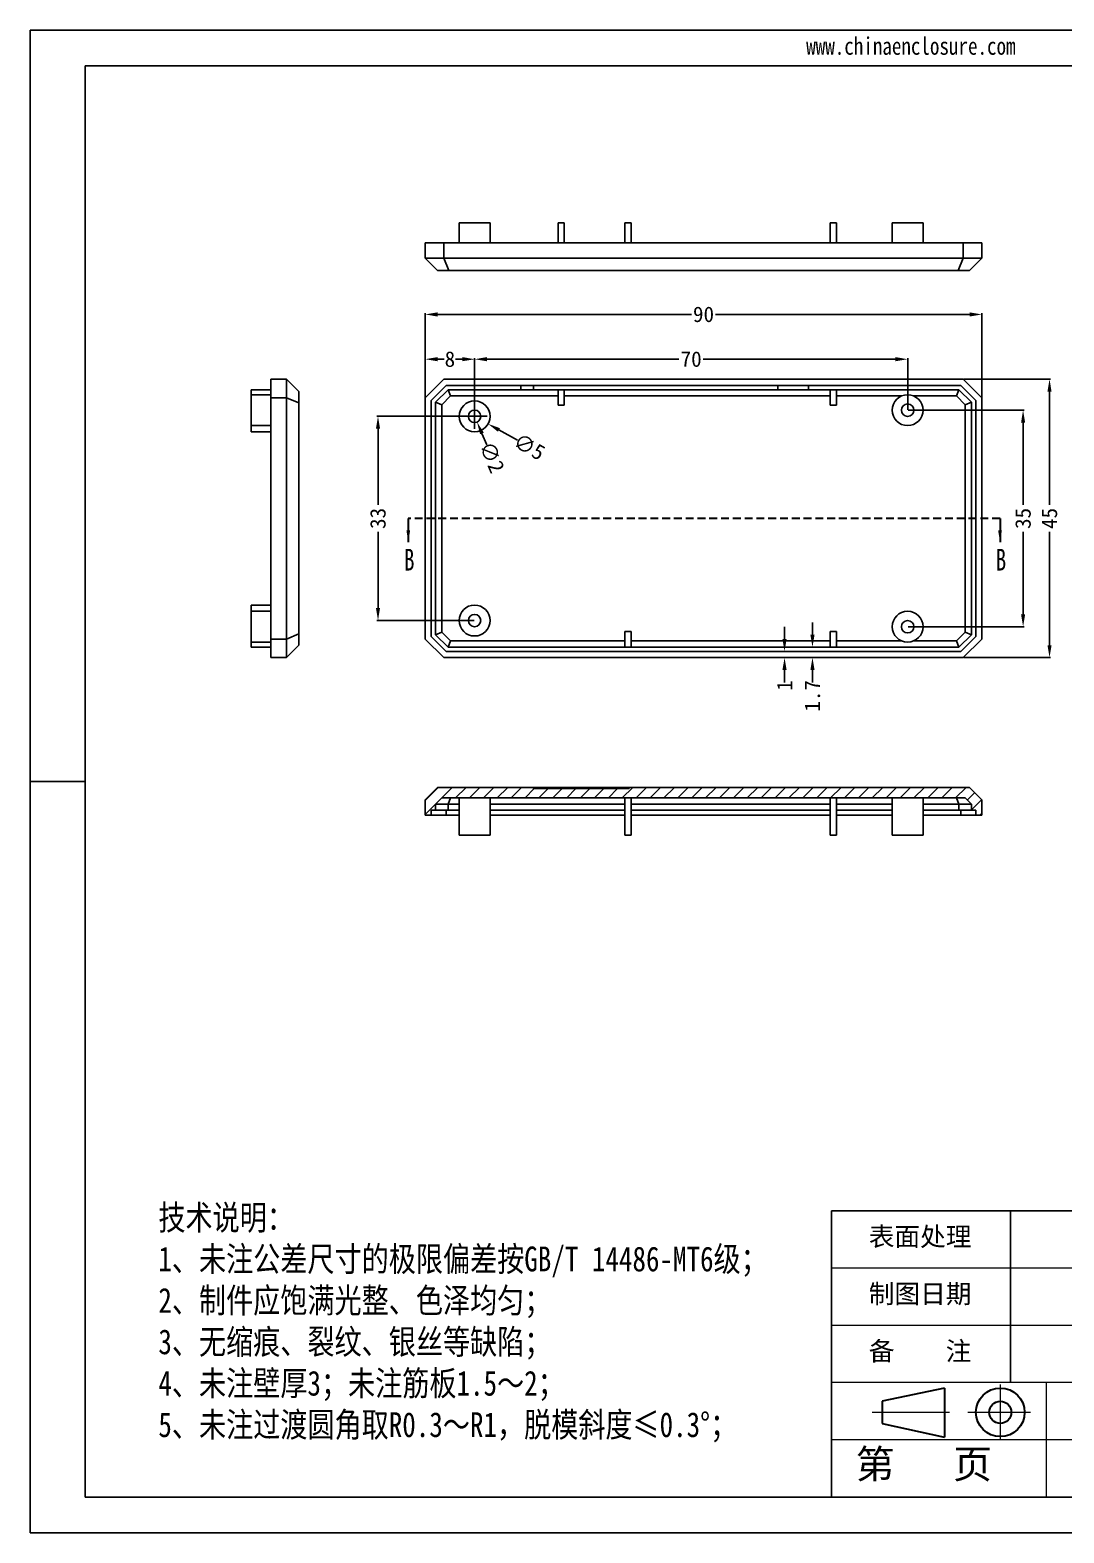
# Model space of a CAD drawing. Header units: millimetres. Extents: x -2140 to -1200, y 2406 to 2649.
# Drawn here: x -1757.3 to -1590.1, y 2406.4 to 2649.3 of the extents above; entities that cross this region are included whole.
import ezdxf

# ---------------------------------------------------------------- set-up
doc = ezdxf.new("R2010")
doc.units = ezdxf.units.MM
doc.linetypes.add('CENTER2', pattern=[28.575, 19.05, -3.175, 3.175, -3.175])
doc.linetypes.add('HIDDEN', pattern=[1.905, 1.27, -0.635])
doc.layers.add('文字', color=81, linetype='Continuous')
for name, color, linetype, lineweight in [('粗实线', 7, 'Continuous', 30), ('细实线', 3, 'Continuous', 18), ('细点划线', 2, 'CENTER2', 9)]:
    doc.layers.add(name, color=color, linetype=linetype, lineweight=lineweight)
doc.styles.add('SLDTEXTSTYLE5', font='TXT', dxfattribs={"width": 0.7})
doc.styles.add('宋体', font='', dxfattribs={"width": 0.8, "height": 3.5})
doc.styles.get('宋体').set_extended_font_data('SimSun')
doc.dimstyles.new('2.5', dxfattribs={"dimtxt": 2.5, "dimasz": 2, "dimexe": 0.18, "dimexo": 0.0625, "dimgap": 0.09, "dimtad": 0, "dimdsep": 46, "dimtxsty": 'Standard', "dimcen": 2, "dimclrd": 3, "dimclre": 3, "dimclrt": 256, "dimadec": 0, "dimazin": 2, "dimtfac": 1, "dimtofl": 0, "dimtmove": 0, "dimatfit": 3, "dimfxl": 0, "dimtolj": 1, "dimtzin": 0, "dimarcsym": 0})

# ---------------------------------------------------------------- blocks, each defined once
blk = doc.blocks.new('*D169')
at = {"color": 3, "lineweight": -2, "transparency": 16777216}
for p, q in [((-1693.4, 2589.89), (-1693.4, 2596.24)), ((-1691.4, 2596.06), (-1690.33, 2596.06)), ((-1687.4, 2596.06), (-1688.48, 2596.06)), ((-1685.4, 2586.89), (-1685.4, 2596.24))]:
    blk.add_line(p, q, dxfattribs=at)
at = {"color": 3, "transparency": 16777216}
for points in [[(-1691.4, 2596.4), (-1691.4, 2595.73), (-1693.4, 2596.06)], [(-1687.4, 2596.4), (-1687.4, 2595.73), (-1685.4, 2596.06)]]:
    blk.add_solid(points, dxfattribs=at)
at = {"layer": 'Defpoints', "color": 0, "transparency": 16777216}
for p in [(-1685.4, 2596.06), (-1693.4, 2589.83), (-1685.4, 2586.83)]:
    blk.add_point(p, dxfattribs=at)
at = {"transparency": 16777216, "insert": (-1689.4, 2596.06), "char_height": 2.5, "attachment_point": 5}
blk.add_mtext('\\A1;8', dxfattribs=at)
blk = doc.blocks.new('*D170')
at = {"color": 3, "lineweight": -2, "transparency": 16777216}
for p, q in [((-1685.4, 2586.89), (-1685.4, 2596.24)), ((-1683.4, 2596.06), (-1652.37, 2596.06)), ((-1617.4, 2596.06), (-1648.44, 2596.06)), ((-1615.4, 2587.89), (-1615.4, 2596.24))]:
    blk.add_line(p, q, dxfattribs=at)
at = {"color": 3, "transparency": 16777216}
for points in [[(-1683.4, 2596.4), (-1683.4, 2595.73), (-1685.4, 2596.06)], [(-1617.4, 2596.4), (-1617.4, 2595.73), (-1615.4, 2596.06)]]:
    blk.add_solid(points, dxfattribs=at)
at = {"layer": 'Defpoints', "color": 0, "transparency": 16777216}
for p in [(-1615.4, 2596.06), (-1615.4, 2587.83), (-1685.4, 2586.83)]:
    blk.add_point(p, dxfattribs=at)
at = {"transparency": 16777216, "insert": (-1650.4, 2596.06), "char_height": 2.5, "attachment_point": 5}
blk.add_mtext('\\A1;70', dxfattribs=at)
blk = doc.blocks.new('*D171')
at = {"color": 3, "lineweight": -2, "transparency": 16777216}
for p, q in [((-1693.4, 2589.89), (-1693.4, 2603.48)), ((-1691.4, 2603.3), (-1650.37, 2603.3)), ((-1605.4, 2603.3), (-1646.44, 2603.3)), ((-1603.4, 2589.89), (-1603.4, 2603.48))]:
    blk.add_line(p, q, dxfattribs=at)
at = {"color": 3, "transparency": 16777216}
for points in [[(-1691.4, 2603.63), (-1691.4, 2602.96), (-1693.4, 2603.3)], [(-1605.4, 2603.63), (-1605.4, 2602.96), (-1603.4, 2603.3)]]:
    blk.add_solid(points, dxfattribs=at)
at = {"layer": 'Defpoints', "color": 0, "transparency": 16777216}
for p in [(-1693.4, 2603.3), (-1693.4, 2589.83), (-1603.4, 2589.83)]:
    blk.add_point(p, dxfattribs=at)
at = {"transparency": 16777216, "insert": (-1648.4, 2603.3), "char_height": 2.5, "attachment_point": 5}
blk.add_mtext('\\A1;90', dxfattribs=at)
blk = doc.blocks.new('*D172')
at = {"color": 3, "lineweight": -2, "transparency": 16777216}
for p, q in [((-1615.34, 2587.83), (-1596.56, 2587.83)), ((-1596.74, 2585.83), (-1596.74, 2572.5)), ((-1596.74, 2554.83), (-1596.74, 2568.15)), ((-1615.34, 2552.83), (-1596.56, 2552.83))]:
    blk.add_line(p, q, dxfattribs=at)
at = {"color": 3, "transparency": 16777216}
for points in [[(-1597.07, 2585.83), (-1596.41, 2585.83), (-1596.74, 2587.83)], [(-1597.07, 2554.83), (-1596.41, 2554.83), (-1596.74, 2552.83)]]:
    blk.add_solid(points, dxfattribs=at)
at = {"layer": 'Defpoints', "color": 0, "transparency": 16777216}
for p in [(-1615.4, 2587.83), (-1596.74, 2587.83), (-1615.4, 2552.83)]:
    blk.add_point(p, dxfattribs=at)
at = {"transparency": 16777216, "insert": (-1596.74, 2570.33), "char_height": 2.5, "attachment_point": 5, "rotation": 90}
blk.add_mtext('\\A1;35', dxfattribs=at)
blk = doc.blocks.new('*D173')
at = {"color": 3, "lineweight": -2, "transparency": 16777216}
for p, q in [((-1606.34, 2592.83), (-1592.29, 2592.83)), ((-1592.47, 2590.83), (-1592.47, 2572.5)), ((-1592.47, 2549.83), (-1592.47, 2568.15)), ((-1606.34, 2547.83), (-1592.29, 2547.83))]:
    blk.add_line(p, q, dxfattribs=at)
at = {"color": 3, "transparency": 16777216}
for points in [[(-1592.8, 2590.83), (-1592.14, 2590.83), (-1592.47, 2592.83)], [(-1592.8, 2549.83), (-1592.14, 2549.83), (-1592.47, 2547.83)]]:
    blk.add_solid(points, dxfattribs=at)
at = {"layer": 'Defpoints', "color": 0, "transparency": 16777216}
for p in [(-1606.4, 2592.83), (-1592.47, 2592.83), (-1606.4, 2547.83)]:
    blk.add_point(p, dxfattribs=at)
at = {"transparency": 16777216, "insert": (-1592.47, 2570.33), "char_height": 2.5, "attachment_point": 5, "rotation": 90}
blk.add_mtext('\\A1;45', dxfattribs=at)
blk = doc.blocks.new('*D175')
at = {"color": 3, "lineweight": -2, "transparency": 16777216}
for p, q in [((-1635.3, 2550.83), (-1635.3, 2552.83)), ((-1634.06, 2548.83), (-1635.48, 2548.83)), ((-1634.06, 2547.83), (-1635.48, 2547.83)), ((-1635.3, 2545.83), (-1635.3, 2543.83))]:
    blk.add_line(p, q, dxfattribs=at)
at = {"color": 3, "transparency": 16777216}
for points in [[(-1635.64, 2550.83), (-1634.97, 2550.83), (-1635.3, 2548.83)], [(-1635.64, 2545.83), (-1634.97, 2545.83), (-1635.3, 2547.83)]]:
    blk.add_solid(points, dxfattribs=at)
at = {"layer": 'Defpoints', "color": 0, "transparency": 16777216}
for p in [(-1633.99, 2548.83), (-1635.3, 2547.83), (-1633.99, 2547.83)]:
    blk.add_point(p, dxfattribs=at)
at = {"transparency": 16777216, "insert": (-1635.3, 2543.32), "char_height": 2.5, "attachment_point": 5, "rotation": 90}
blk.add_mtext('\\A1;1', dxfattribs=at)
blk = doc.blocks.new('*D176')
at = {"color": 3, "lineweight": -2, "transparency": 16777216}
for p, q in [((-1630.79, 2551.53), (-1630.79, 2553.53)), ((-1630.91, 2549.53), (-1630.61, 2549.53)), ((-1630.91, 2547.83), (-1630.61, 2547.83)), ((-1630.79, 2545.83), (-1630.79, 2543.83))]:
    blk.add_line(p, q, dxfattribs=at)
at = {"color": 3, "transparency": 16777216}
for points in [[(-1631.12, 2551.53), (-1630.45, 2551.53), (-1630.79, 2549.53)], [(-1631.12, 2545.83), (-1630.45, 2545.83), (-1630.79, 2547.83)]]:
    blk.add_solid(points, dxfattribs=at)
at = {"layer": 'Defpoints', "color": 0, "transparency": 16777216}
for p in [(-1630.97, 2549.53), (-1630.97, 2547.83), (-1630.79, 2547.83)]:
    blk.add_point(p, dxfattribs=at)
at = {"transparency": 16777216, "insert": (-1630.79, 2541.65), "char_height": 2.5, "attachment_point": 5, "rotation": 90}
blk.add_mtext('\\A1;1.7', dxfattribs=at)
blk = doc.blocks.new('*D177')
at = {"color": 3, "lineweight": -2, "transparency": 16777216}
for p, q in [((-1685.4, 2584.83), (-1685.4, 2588.83)), ((-1687.4, 2586.83), (-1683.4, 2586.83)), ((-1678.47, 2582.96), (-1681.48, 2584.63))]:
    blk.add_line(p, q, dxfattribs=at)
at = {"color": 3, "transparency": 16777216}
blk.add_solid([(-1681.31, 2584.92), (-1681.64, 2584.34), (-1683.22, 2585.61)], dxfattribs=at)
at = {"layer": 'Defpoints', "color": 0, "transparency": 16777216}
for p in [(-1687.59, 2588.04), (-1683.22, 2585.61)]:
    blk.add_point(p, dxfattribs=at)
at = {"transparency": 16777216, "insert": (-1676.57, 2581.9), "char_height": 2.5, "attachment_point": 5, "rotation": 330.8365}
blk.add_mtext('\\A1;∅5', dxfattribs=at)
blk = doc.blocks.new('*D178')
at = {"color": 3, "lineweight": -2, "transparency": 16777216}
for p, q in [((-1685.4, 2584.83), (-1685.4, 2588.83)), ((-1687.4, 2586.83), (-1683.4, 2586.83)), ((-1683.44, 2582.23), (-1684.23, 2584.07))]:
    blk.add_line(p, q, dxfattribs=at)
at = {"color": 3, "transparency": 16777216}
blk.add_solid([(-1683.92, 2584.2), (-1684.53, 2583.94), (-1685.01, 2585.91)], dxfattribs=at)
at = {"layer": 'Defpoints', "color": 0, "transparency": 16777216}
for p in [(-1685.8, 2587.75), (-1685.01, 2585.91)]:
    blk.add_point(p, dxfattribs=at)
at = {"transparency": 16777216, "insert": (-1682.58, 2580.23), "char_height": 2.5, "attachment_point": 5, "rotation": 293.1502}
blk.add_mtext('\\A1;∅2', dxfattribs=at)
blk = doc.blocks.new('*D191')
at = {"color": 3, "lineweight": -2, "transparency": 16777216}
for p, q in [((-1685.47, 2586.83), (-1701.2, 2586.83)), ((-1701.02, 2584.83), (-1701.02, 2572.5)), ((-1701.02, 2555.83), (-1701.02, 2568.15)), ((-1685.47, 2553.83), (-1701.2, 2553.83))]:
    blk.add_line(p, q, dxfattribs=at)
at = {"color": 3, "transparency": 16777216}
for points in [[(-1701.35, 2584.83), (-1700.69, 2584.83), (-1701.02, 2586.83)], [(-1701.35, 2555.83), (-1700.69, 2555.83), (-1701.02, 2553.83)]]:
    blk.add_solid(points, dxfattribs=at)
at = {"layer": 'Defpoints', "color": 0, "transparency": 16777216}
for p in [(-1701.02, 2586.83), (-1685.4, 2586.83), (-1685.4, 2553.83)]:
    blk.add_point(p, dxfattribs=at)
at = {"transparency": 16777216, "insert": (-1701.02, 2570.33), "char_height": 2.5, "attachment_point": 5, "rotation": 90}
blk.add_mtext('\\A1;33', dxfattribs=at)

msp = doc.modelspace()

# ---------------------------------------------------------------- hatches: boundary and pattern name
at = {"linetype": 'Continuous', "lineweight": 18}
h = msp.add_hatch(dxfattribs=at)
h.set_pattern_fill('ANSI31', color=4, scale=0.5, style=0)
h.set_pattern_definition([(45, (142.6206, -239.395), (-1.122532, 1.122532), [])])
h.paths.add_polyline_path([(-1690.701, 2525.15), (-1606.109, 2525.15), (-1605.105, 2524.146), (-1605.105, 2523.15), (-1604.405, 2523.15), (-1604.405, 2522.35), (-1603.405, 2522.35), (-1603.405, 2524.85), (-1605.405, 2526.85), (-1660.405, 2526.85), (-1660.405, 2526.65), (-1675.905, 2526.65), (-1675.905, 2526.85), (-1691.405, 2526.85), (-1693.405, 2524.85), (-1693.405, 2522.35), (-1692.405, 2522.35), (-1692.405, 2523.15), (-1691.705, 2523.15), (-1691.705, 2524.146)], flags=0)

# ---------------------------------------------------------------- linework, layer by layer
for p, q in [((-1757.267, 2649.26), (-1413.732, 2649.26)), ((-1757.267, 2649.26), (-1757.267, 2406.357)), ((-1748.377, 2643.476), (-1419.515, 2643.476)), ((-1748.377, 2643.476), (-1748.377, 2412.14)), ((-1748.377, 2527.808), (-1757.267, 2527.808)), ((-1757.267, 2518.812), (-1757.267, 2406.357)), ((-1558.317, 2458.407), (-1627.718, 2458.407)), ((-1627.718, 2412.14), (-1627.718, 2458.407)), ((-1598.801, 2430.647), (-1598.801, 2458.407)), ((-1748.377, 2412.14), (-1419.515, 2412.14)), ((-1757.267, 2406.357), (-1413.732, 2406.357)), ((-1757.267, 2406.357), (-1598.223, 2406.357))]:
    msp.add_line(p, q)
at = {"color": 7, "linetype": 'Continuous', "lineweight": 25}
for p, q in [((-1687.905, 2618.081), (-1687.905, 2614.881)), ((-1682.905, 2618.081), (-1687.905, 2618.081)), ((-1682.905, 2614.881), (-1682.905, 2618.081)), ((-1671.905, 2618.081), (-1670.905, 2618.081)), ((-1671.905, 2618.081), (-1671.905, 2614.881)), ((-1670.905, 2618.081), (-1670.905, 2614.881)), ((-1661.105, 2618.081), (-1660.105, 2618.081)), ((-1661.105, 2618.081), (-1661.105, 2614.881)), ((-1660.105, 2618.081), (-1660.105, 2614.881)), ((-1627.905, 2618.081), (-1626.905, 2618.081)), ((-1627.905, 2618.081), (-1627.905, 2614.881)), ((-1626.905, 2618.081), (-1626.905, 2614.881)), ((-1617.905, 2618.081), (-1617.905, 2614.881)), ((-1612.905, 2618.081), (-1617.905, 2618.081)), ((-1612.905, 2614.881), (-1612.905, 2618.081)), ((-1693.405, 2614.881), (-1690.405, 2614.881)), ((-1693.405, 2612.381), (-1693.405, 2614.881)), ((-1690.405, 2614.881), (-1690.405, 2612.381)), ((-1690.405, 2614.881), (-1606.405, 2614.881)), ((-1606.405, 2614.881), (-1603.405, 2614.881)), ((-1606.405, 2612.381), (-1606.405, 2614.881)), ((-1603.405, 2614.881), (-1603.405, 2612.381)), ((-1693.405, 2612.381), (-1690.405, 2612.381)), ((-1693.405, 2612.381), (-1691.405, 2610.381)), ((-1690.405, 2612.381), (-1606.405, 2612.381)), ((-1690.405, 2612.381), (-1689.577, 2610.381)), ((-1606.405, 2612.381), (-1607.233, 2610.381)), ((-1606.405, 2612.381), (-1603.405, 2612.381)), ((-1605.405, 2610.381), (-1603.405, 2612.381)), ((-1689.577, 2610.381), (-1691.405, 2610.381)), ((-1607.233, 2610.381), (-1689.577, 2610.381)), ((-1605.405, 2610.381), (-1607.233, 2610.381)), ((-1718.338, 2589.826), (-1718.338, 2592.826)), ((-1718.338, 2592.826), (-1715.838, 2592.826)), ((-1715.838, 2589.826), (-1715.838, 2592.826)), ((-1713.838, 2590.826), (-1715.838, 2592.826)), ((-1690.405, 2592.826), (-1693.405, 2589.826)), ((-1689.991, 2591.826), (-1692.405, 2589.412)), ((-1606.405, 2592.826), (-1690.405, 2592.826)), ((-1606.819, 2591.826), (-1689.991, 2591.826)), ((-1677.905, 2591.826), (-1677.905, 2591.126)), ((-1675.905, 2591.126), (-1675.905, 2591.826)), ((-1636.405, 2591.826), (-1636.405, 2591.126)), ((-1631.405, 2591.126), (-1631.405, 2591.826)), ((-1604.405, 2589.412), (-1606.819, 2591.826)), ((-1603.405, 2589.826), (-1606.405, 2592.826)), ((-1721.538, 2590.326), (-1721.538, 2591.126)), ((-1721.538, 2591.126), (-1718.338, 2591.126)), ((-1718.338, 2590.326), (-1721.538, 2590.326)), ((-1721.538, 2587.826), (-1721.538, 2590.326)), ((-1718.338, 2550.826), (-1718.338, 2589.826)), ((-1715.838, 2589.826), (-1718.338, 2589.826)), ((-1713.838, 2588.998), (-1715.838, 2589.826)), ((-1715.838, 2550.826), (-1715.838, 2589.826)), ((-1713.838, 2590.826), (-1713.838, 2588.998)), ((-1693.405, 2589.826), (-1693.405, 2550.826)), ((-1692.405, 2589.412), (-1692.405, 2551.241)), ((-1691.705, 2589.122), (-1689.701, 2591.126)), ((-1690.701, 2588.706), (-1689.285, 2590.122)), ((-1677.905, 2591.126), (-1689.701, 2591.126)), ((-1689.285, 2590.122), (-1689.701, 2591.126)), ((-1689.285, 2590.122), (-1671.905, 2590.122)), ((-1675.905, 2591.126), (-1677.905, 2591.126)), ((-1671.905, 2591.126), (-1675.905, 2591.126)), ((-1670.905, 2591.126), (-1671.905, 2591.126)), ((-1671.905, 2591.126), (-1671.905, 2588.626)), ((-1670.905, 2588.626), (-1670.905, 2591.126)), ((-1636.405, 2591.126), (-1670.905, 2591.126)), ((-1670.905, 2590.122), (-1627.905, 2590.122)), ((-1631.405, 2591.126), (-1636.405, 2591.126)), ((-1627.905, 2591.126), (-1631.405, 2591.126)), ((-1626.905, 2591.126), (-1627.905, 2591.126)), ((-1627.905, 2591.126), (-1627.905, 2588.626)), ((-1626.905, 2588.626), (-1626.905, 2591.126)), ((-1607.109, 2591.126), (-1626.905, 2591.126)), ((-1626.905, 2590.122), (-1616.394, 2590.122)), ((-1614.415, 2590.122), (-1607.525, 2590.122)), ((-1607.525, 2590.122), (-1607.109, 2591.126)), ((-1607.525, 2590.122), (-1606.109, 2588.706)), ((-1607.109, 2591.126), (-1605.105, 2589.122)), ((-1604.405, 2551.241), (-1604.405, 2589.412)), ((-1603.405, 2550.826), (-1603.405, 2589.826)), ((-1721.538, 2585.326), (-1721.538, 2587.826)), ((-1713.838, 2588.998), (-1713.838, 2551.655)), ((-1691.705, 2589.122), (-1691.705, 2551.531)), ((-1691.705, 2589.122), (-1690.701, 2588.706)), ((-1690.701, 2551.946), (-1690.701, 2588.706)), ((-1671.905, 2588.626), (-1670.905, 2588.626)), ((-1627.905, 2588.626), (-1626.905, 2588.626)), ((-1606.109, 2588.706), (-1605.105, 2589.122)), ((-1606.109, 2588.706), (-1606.109, 2551.946)), ((-1605.105, 2551.531), (-1605.105, 2589.122)), ((-1721.538, 2585.326), (-1718.338, 2585.326)), ((-1721.538, 2584.326), (-1721.538, 2585.326)), ((-1721.538, 2584.326), (-1718.338, 2584.326)), ((-1718.338, 2556.326), (-1721.538, 2556.326)), ((-1721.538, 2556.326), (-1721.538, 2555.326)), ((-1718.338, 2555.326), (-1721.538, 2555.326)), ((-1721.538, 2555.326), (-1721.538, 2552.826)), ((-1721.538, 2552.826), (-1721.538, 2550.326)), ((-1718.338, 2550.826), (-1715.838, 2550.826)), ((-1718.338, 2547.826), (-1718.338, 2550.826)), ((-1713.838, 2551.655), (-1715.838, 2550.826)), ((-1715.838, 2547.826), (-1715.838, 2550.826)), ((-1713.838, 2551.655), (-1713.838, 2549.826)), ((-1693.405, 2550.826), (-1690.405, 2547.826)), ((-1692.405, 2551.241), (-1689.991, 2548.826)), ((-1691.705, 2551.531), (-1690.701, 2551.946)), ((-1689.701, 2549.526), (-1691.705, 2551.531)), ((-1689.285, 2550.531), (-1690.701, 2551.946)), ((-1689.701, 2549.526), (-1689.285, 2550.531)), ((-1661.105, 2550.531), (-1689.285, 2550.531)), ((-1660.105, 2552.026), (-1661.105, 2552.026)), ((-1661.105, 2552.026), (-1661.105, 2549.526)), ((-1660.105, 2549.526), (-1660.105, 2552.026)), ((-1627.905, 2550.531), (-1660.105, 2550.531)), ((-1627.905, 2552.026), (-1627.905, 2549.526)), ((-1626.905, 2552.026), (-1627.905, 2552.026)), ((-1626.905, 2549.526), (-1626.905, 2552.026)), ((-1616.394, 2550.531), (-1626.905, 2550.531)), ((-1607.525, 2550.531), (-1614.415, 2550.531)), ((-1606.109, 2551.946), (-1607.525, 2550.531)), ((-1607.109, 2549.526), (-1607.525, 2550.531)), ((-1605.105, 2551.531), (-1607.109, 2549.526)), ((-1606.819, 2548.826), (-1604.405, 2551.241)), ((-1606.405, 2547.826), (-1603.405, 2550.826)), ((-1606.109, 2551.946), (-1605.105, 2551.531)), ((-1721.538, 2550.326), (-1718.338, 2550.326)), ((-1721.538, 2549.526), (-1721.538, 2550.326)), ((-1721.538, 2549.526), (-1718.338, 2549.526)), ((-1715.838, 2547.826), (-1713.838, 2549.826)), ((-1689.991, 2548.826), (-1606.819, 2548.826)), ((-1689.701, 2549.526), (-1661.105, 2549.526)), ((-1661.105, 2549.526), (-1660.105, 2549.526)), ((-1660.105, 2549.526), (-1627.905, 2549.526)), ((-1627.905, 2549.526), (-1626.905, 2549.526)), ((-1626.905, 2549.526), (-1607.109, 2549.526)), ((-1715.838, 2547.826), (-1718.338, 2547.826)), ((-1690.405, 2547.826), (-1606.405, 2547.826)), ((-1691.405, 2526.85), (-1693.405, 2524.85)), ((-1675.905, 2526.85), (-1691.405, 2526.85)), ((-1675.905, 2526.85), (-1675.905, 2526.65)), ((-1660.405, 2526.85), (-1675.905, 2526.85)), ((-1675.905, 2526.65), (-1660.405, 2526.65)), ((-1660.405, 2526.65), (-1660.405, 2526.85)), ((-1605.405, 2526.85), (-1660.405, 2526.85)), ((-1603.405, 2524.85), (-1605.405, 2526.85)), ((-1693.405, 2522.35), (-1693.405, 2524.85)), ((-1690.701, 2525.15), (-1691.705, 2524.146)), ((-1691.705, 2523.15), (-1691.705, 2524.146)), ((-1691.705, 2524.146), (-1689.701, 2524.146)), ((-1606.109, 2525.15), (-1690.701, 2525.15)), ((-1689.701, 2524.146), (-1689.285, 2525.15)), ((-1689.701, 2523.15), (-1689.701, 2524.146)), ((-1689.701, 2524.146), (-1687.905, 2524.146)), ((-1687.905, 2525.15), (-1687.905, 2519.15)), ((-1682.905, 2519.15), (-1682.905, 2525.15)), ((-1682.905, 2524.146), (-1661.105, 2524.146)), ((-1661.105, 2519.15), (-1661.105, 2525.15)), ((-1660.105, 2519.15), (-1660.105, 2525.15)), ((-1660.105, 2524.146), (-1627.905, 2524.146)), ((-1627.905, 2519.15), (-1627.905, 2525.15)), ((-1626.905, 2519.15), (-1626.905, 2525.15)), ((-1626.905, 2524.146), (-1617.905, 2524.146)), ((-1617.905, 2525.15), (-1617.905, 2519.15)), ((-1612.905, 2519.15), (-1612.905, 2525.15)), ((-1612.905, 2524.146), (-1607.109, 2524.146)), ((-1607.109, 2524.146), (-1607.525, 2525.15)), ((-1607.109, 2524.146), (-1605.105, 2524.146)), ((-1607.109, 2524.146), (-1607.109, 2523.15)), ((-1605.105, 2524.146), (-1606.109, 2525.15)), ((-1605.105, 2524.146), (-1605.105, 2523.15)), ((-1603.405, 2524.85), (-1603.405, 2522.35)), ((-1692.405, 2522.35), (-1693.405, 2522.35)), ((-1692.405, 2523.15), (-1691.705, 2523.15)), ((-1692.405, 2523.15), (-1692.405, 2522.35)), ((-1692.405, 2522.35), (-1689.991, 2522.35)), ((-1689.701, 2523.15), (-1691.705, 2523.15)), ((-1689.991, 2523.15), (-1689.991, 2522.35)), ((-1689.991, 2522.35), (-1687.905, 2522.35)), ((-1689.701, 2523.15), (-1687.905, 2523.15)), ((-1682.905, 2523.15), (-1661.105, 2523.15)), ((-1682.905, 2522.35), (-1661.105, 2522.35)), ((-1660.105, 2523.15), (-1627.905, 2523.15)), ((-1660.105, 2522.35), (-1627.905, 2522.35)), ((-1626.905, 2523.15), (-1617.905, 2523.15)), ((-1626.905, 2522.35), (-1617.905, 2522.35)), ((-1612.905, 2523.15), (-1607.109, 2523.15)), ((-1612.905, 2522.35), (-1606.819, 2522.35)), ((-1605.105, 2523.15), (-1607.109, 2523.15)), ((-1606.819, 2523.15), (-1606.819, 2522.35)), ((-1606.819, 2522.35), (-1604.405, 2522.35)), ((-1605.105, 2523.15), (-1604.405, 2523.15)), ((-1604.405, 2522.35), (-1604.405, 2523.15)), ((-1603.405, 2522.35), (-1604.405, 2522.35)), ((-1687.905, 2519.15), (-1682.905, 2519.15)), ((-1660.105, 2519.15), (-1661.105, 2519.15)), ((-1626.905, 2519.15), (-1627.905, 2519.15)), ((-1617.905, 2519.15), (-1612.905, 2519.15))]:
    msp.add_line(p, q, dxfattribs=at)
at = {"color": 7, "linetype": 'HIDDEN', "lineweight": 35}
msp.add_line((-1600.471, 2570.326), (-1696.124, 2570.326), dxfattribs=at)
at = {"color": 7, "linetype": 'Continuous', "lineweight": 35}
for p, q in [((-1696.124, 2570.326), (-1696.124, 2566.516)), ((-1600.471, 2570.326), (-1600.471, 2566.516))]:
    msp.add_line(p, q, dxfattribs=at)
at = {"color": 7, "linetype": 'Continuous', "lineweight": 25}
for centre, radius in [((-1615.405, 2587.826), 2.5), ((-1685.405, 2586.826), 2.5), ((-1685.405, 2586.826), 1), ((-1615.405, 2587.826), 1), ((-1685.405, 2553.826), 2.5), ((-1685.405, 2553.826), 1), ((-1615.405, 2552.826), 2.5), ((-1615.405, 2552.826), 1)]:
    msp.add_circle(centre, radius, dxfattribs=at)
at = {"color": 7, "linetype": 'Continuous', "lineweight": 35}
for points in [[(-1696.124, 2566.516), (-1695.82, 2568.421), (-1696.429, 2568.421)], [(-1600.471, 2566.516), (-1600.166, 2568.421), (-1600.776, 2568.421)]]:
    msp.add_solid(points, dxfattribs=at)
at = {"layer": '粗实线', "color": 7}
for p, q in [((-1609.43, 2429.781), (-1619.541, 2427.638)), ((-1609.43, 2429.781), (-1609.43, 2421.857)), ((-1619.541, 2427.638), (-1619.541, 2424.062)), ((-1619.541, 2424.062), (-1609.43, 2421.857))]:
    msp.add_line(p, q, dxfattribs=at)
for radius in [3.931, 1.788]:
    msp.add_circle((-1600.431, 2425.85), radius, dxfattribs=at)
at = {"layer": '细实线', "color": 7}
for p, q in [((-1558.317, 2449.154), (-1627.718, 2449.154)), ((-1558.317, 2439.9), (-1627.718, 2439.9)), ((-1419.515, 2430.647), (-1627.718, 2430.647)), ((-1593.018, 2430.647), (-1593.018, 2412.14)), ((-1558.317, 2421.393), (-1627.718, 2421.393))]:
    msp.add_line(p, q, dxfattribs=at)
at = {"layer": '细点划线', "color": 7}
for p, q in [((-1600.431, 2430.375), (-1600.431, 2421.393)), ((-1621.153, 2425.85), (-1608.655, 2425.85)), ((-1605.688, 2425.85), (-1595.529, 2425.85))]:
    msp.add_line(p, q, dxfattribs=at)

# ---------------------------------------------------------------- texts
at = {"color": 7, "linetype": 'Continuous', "char_height": 3.5, "attachment_point": 1, "style": 'SLDTEXTSTYLE5'}
for insert in [(-1696.794, 2565.41), (-1601.141, 2565.41)]:
    msp.add_mtext('B', dxfattribs=dict(at, insert=insert))
at = {"char_height": 3.04316, "width": 1729.57854, "attachment_point": 1}
for s, insert in [('{\\fSimHei|b0|i0|c134|p49;表面处理}', (-1621.683, 2455.781)), ('{\\fSimHei|b0|i0|c134|p49;制图日期}', (-1621.683, 2446.528)), ('{\\fSimHei|b0|i0|c134|p49;备    注}', (-1621.683, 2437.274))]:
    msp.add_mtext(s, dxfattribs=dict(at, insert=insert))
at = {"layer": '文字', "color": 0, "attachment_point": 1, "style": '宋体'}
for s, insert, char_height, width in [('www.chinaenclosure.com', (-1631.805, 2648.094), 2.82745, 49.6755), ('{\\H1.111x;技术说明：\\P1、未注公差尺寸的极限偏差按GB/T 14486-MT6级；\\P2、制件应饱满光整、色泽均匀；\\P3、无缩痕、裂纹、银丝等缺陷；\\P4、未注壁厚3；未注筋板1.5～2；\\P5、未注过渡圆角取R0.3～R1，脱模斜度≤0.3%%D；}', (-1736.525, 2459.343), 3.61463, 131.65703)]:
    msp.add_mtext(s, dxfattribs=dict(at, insert=insert, char_height=char_height, width=width))
at = {"layer": '细实线', "color": 7, "insert": (-1623.825, 2419.803), "char_height": 4.62673, "width": 34.70046, "attachment_point": 1}
msp.add_mtext('{\\fSimSun|b0|i0|c134|p54;第   页}', dxfattribs=at)

# ---------------------------------------------------------------- dimensions: what is measured, and where the dimension line sits
for base, p1, p2, picture, middle in [((-1693.405, 2603.295), (-1603.405, 2589.826), (-1693.405, 2589.826), '*D171', (-1648.405, 2603.295)), ((-1685.405, 2596.065), (-1693.405, 2589.826), (-1685.405, 2586.826), '*D169', (-1689.405, 2596.065)), ((-1615.405, 2596.065), (-1685.405, 2586.826), (-1615.405, 2587.826), '*D170', (-1650.405, 2596.065))]:
    dim = msp.add_linear_dim(base=base, p1=p1, p2=p2, dimstyle='2.5')
    dim.commit()
    dim.dimension.update_dxf_attribs({"geometry": picture, "text_midpoint": middle})
for base, p1, p2, picture, middle in [((-1592.469, 2592.826), (-1606.405, 2547.826), (-1606.405, 2592.826), '*D173', (-1592.469, 2570.326)), ((-1596.74, 2587.826), (-1615.405, 2552.826), (-1615.405, 2587.826), '*D172', (-1596.74, 2570.326)), ((-1701.02, 2586.826), (-1685.405, 2553.826), (-1685.405, 2586.826), '*D191', (-1701.02, 2570.326)), ((-1630.788, 2547.826), (-1630.969, 2549.526), (-1630.969, 2547.826), '*D176', (-1630.788, 2541.653)), ((-1635.302, 2547.826), (-1633.993, 2548.826), (-1633.993, 2547.826), '*D175', (-1635.302, 2543.32))]:
    dim = msp.add_linear_dim(base=base, p1=p1, p2=p2, angle=90, dimstyle='2.5')
    dim.commit()
    dim.dimension.update_dxf_attribs({"geometry": picture, "text_midpoint": middle})
dim = msp.add_diameter_dim_2p(p1=(-1687.588, 2588.045), p2=(-1683.222, 2585.608), dimstyle='2.5')
dim.commit()
dim.dimension.update_dxf_attribs({"geometry": '*D177', "text_midpoint": (-1676.571, 2581.896), "dimtype": 163})
dim = msp.add_diameter_dim_2p(p1=(-1685.798, 2587.746), p2=(-1685.012, 2585.907), dimstyle='2.5')
dim.commit()
dim.dimension.update_dxf_attribs({"geometry": '*D178', "text_midpoint": (-1682.585, 2580.231)})

doc.saveas('drawing.dxf')
